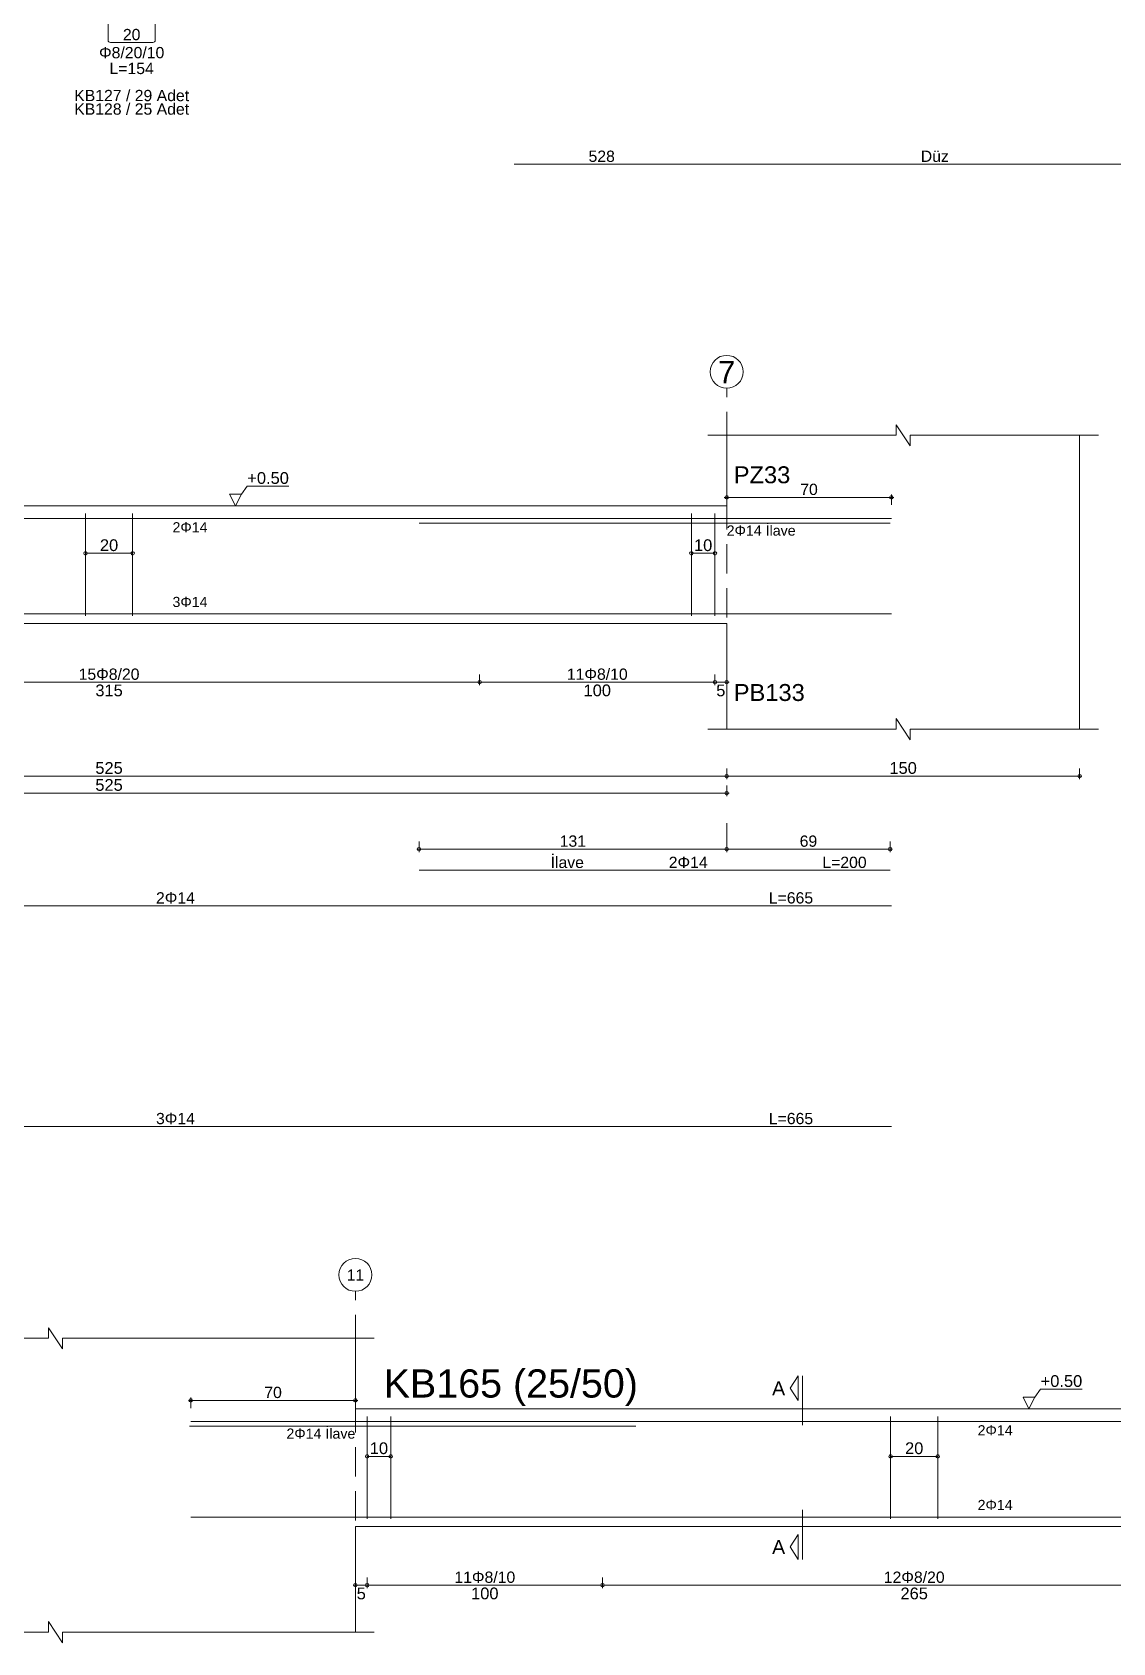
# Model space of a CAD drawing. Header units: millimetres. Extents: x 2232 to 85269, y -3593 to 5869.
# Drawn here: x 15720 to 16409, y -1157 to -129 of the extents above; entities that cross this region are included whole.
import ezdxf

# ---------------------------------------------------------------- set-up
doc = ezdxf.new("R2010")
doc.units = ezdxf.units.MM
doc.linetypes.add('DASHDOT2', pattern=[12.7, 6.35, -3.175, 0, -3.175])
doc.linetypes.add('DASHED4', pattern=[18.75, 12.5, -6.25])
doc.layers.add('aks', color=251, linetype='DASHDOT2', lineweight=35)
for name, color, linetype in [('Donatı Topl. Uzun. Yazısı', 7, 'Continuous'), ('Donatı Uz. Yazısı', 7, 'Continuous'), ('Donatı Yazısı', 7, 'Continuous'), ('Donatı Çizgisi', 7, 'Continuous'), ('Kiriş', 7, 'Continuous'), ('Standart', 7, 'Continuous'), ('Ölçülendirme', 7, 'Continuous')]:
    doc.layers.add(name, color=color, linetype=linetype)
doc.styles.add('arial_1_18', font='arial.ttf', dxfattribs={"height": 0.2})

# ---------------------------------------------------------------- blocks, each defined once
blk = doc.blocks.new('IDE757Entity7356')
at = {"layer": 'Donatı Çizgisi', "color": 5, "linetype": 'Continuous', "lineweight": 5}
for points in [[(8849.56, 1890.62), (8849.56, 1932.49)], [(8869.56, 1890.62), (8869.56, 1930.74)], [(8850.58, 1889.6), (8868.54, 1889.6)]]:
    blk.add_lwpolyline(points, dxfattribs=at)
for centre, start, end in [((8850.58, 1890.62), 180, 270), ((8868.54, 1890.62), 270, 0)]:
    blk.add_arc(centre, 1.02, start, end, dxfattribs=at)
at = {"layer": 'Donatı Topl. Uzun. Yazısı', "color": 1, "linetype": 'Continuous', "lineweight": 5, "style": 'arial_1_18'}
blk.add_text('L=154', height=4.8, dxfattribs=at).set_placement((8850.14, 1876.16))
at = {"layer": 'Donatı Uz. Yazısı', "color": 1, "linetype": 'Continuous', "lineweight": 5, "style": 'arial_1_18'}
blk.add_text('20', height=4.8, dxfattribs=at).set_placement((8855.83, 1890.56))
at = {"layer": 'Donatı Yazısı', "color": 5, "linetype": 'Continuous', "lineweight": 5, "style": 'arial_1_18'}
for s, p in [('Φ8/20/10', (8845.7, 1882.88)), ('KB127 / 29 Adet', (8835.14, 1864.64)), ('KB128 / 25 Adet', (8835.14, 1858.88))]:
    blk.add_text(s, height=4.8, dxfattribs=at).set_placement(p)
blk = doc.blocks.new('IDE757Entity7357')
at = {"layer": 'aks', "color": 30, "linetype": 'DASHED4', "lineweight": 5}
blk.add_lwpolyline([(9094.06, 2001.7), (9094.06, 2136.7)], dxfattribs=at)
at = {"layer": 'aks', "color": 1, "linetype": 'Continuous', "lineweight": 5}
blk.add_circle((9094.06, 2143.7), 7, dxfattribs=at)
at = {"layer": 'Donatı Çizgisi', "color": 5, "linetype": 'Continuous', "lineweight": 5}
for points in [[(9099.06, 2039.9), (9099.06, 2083.5)], [(9109.06, 2039.9), (9109.06, 2083.5)], [(9301.56, 2039.9), (9301.56, 2083.5)], [(9321.56, 2039.9), (9321.56, 2083.5)], [(9514.06, 2039.9), (9514.06, 2083.5)], [(9524.06, 2039.9), (9524.06, 2083.5)], [(9550.06, 2039.3), (9550.06, 2082.7)], [(9614.4, 2039.2), (9614.4, 2082.8)], [(9614.4, 2082.8), (9634.4, 2082.8)], [(9634.4, 2039.2), (9634.4, 2082.8)], [(9022.06, 2081.3), (9550.06, 2081.3)], [(9022.06, 2040.7), (9550.06, 2040.7)], [(9614.4, 2039.2), (9634.4, 2039.2)], [(9615.07, 1933.44), (9630.07, 1938.91)], [(9022.06, 1931.7), (9550.06, 1931.7)], [(9550.06, 1889.7), (9550.06, 1931.7)], [(9614.4, 1890.62), (9614.4, 1932.49)], [(9627.5, 1933.59), (9631.14, 1937.23)], [(9628.88, 1927.68), (9632.65, 1931.46)], [(9634.4, 1890.62), (9634.4, 1930.74)], [(9615.42, 1889.6), (9633.38, 1889.6)], [(9550.06, 1837.85), (9550.06, 1879.85)], [(9022.06, 1837.85), (9550.06, 1837.85)]]:
    blk.add_lwpolyline(points, dxfattribs=at)
for centre in [(9615.4, 2081.8), (9633.4, 2081.8), (9615.4, 2040.2), (9633.4, 2040.2)]:
    blk.add_circle(centre, 1, dxfattribs=at)
for centre, start, end in [((9630.42, 1937.95), 315, 110), ((9615.42, 1932.49), 110, 180), ((9633.38, 1930.74), 0, 135), ((9615.42, 1890.62), 180, 270), ((9633.38, 1890.62), 270, 0)]:
    blk.add_arc(centre, 1.02, start, end, dxfattribs=at)
at = {"layer": 'Kiriş', "color": 1, "linetype": 'Continuous', "lineweight": 5}
for points in [[(8936.06, 2116.7), (9016.06, 2116.7)], [(8944.06, 1991.7), (8944.06, 2116.7)], [(9016.06, 2116.7), (9016.06, 2121.2)], [(9022.06, 2112.2), (9016.06, 2121.2)], [(9022.06, 2112.2), (9022.06, 2116.7)], [(9022.06, 2116.7), (9102.06, 2116.7)], [(9094.06, 2086.7), (9094.06, 2116.7)], [(9521.06, 2116.7), (9538.56, 2116.7)], [(9529.06, 2086.7), (9529.06, 2116.7)], [(9538.56, 2116.7), (9538.56, 2121.2)], [(9544.56, 2112.2), (9538.56, 2121.2)], [(9544.56, 2116.7), (9562.06, 2116.7)], [(9544.56, 2112.2), (9544.56, 2116.7)], [(9554.06, 1991.7), (9554.06, 2116.7)], [(9094.06, 2086.7), (9529.06, 2086.7)], [(9596.9, 2086.7), (9651.9, 2086.7)], [(9596.9, 2071.7), (9611.9, 2071.7)], [(9611.9, 2036.7), (9611.9, 2071.7)], [(9636.9, 2071.7), (9651.9, 2071.7)], [(9636.9, 2036.7), (9636.9, 2071.7)], [(9094.06, 2036.7), (9529.06, 2036.7)], [(9094.06, 1991.7), (9094.06, 2036.7)], [(9529.06, 1991.7), (9529.06, 2036.7)], [(9611.9, 2036.7), (9636.9, 2036.7)], [(9022.06, 1987.2), (9016.06, 1996.2)], [(9016.06, 1991.7), (9016.06, 1996.2)], [(9544.56, 1987.2), (9538.56, 1996.2)], [(9538.56, 1991.7), (9538.56, 1996.2)], [(8936.06, 1991.7), (9016.06, 1991.7)], [(9022.06, 1991.7), (9102.06, 1991.7)], [(9022.06, 1987.2), (9022.06, 1991.7)], [(9521.06, 1991.7), (9538.56, 1991.7)], [(9544.56, 1991.7), (9562.06, 1991.7)], [(9544.56, 1987.2), (9544.56, 1991.7)]]:
    blk.add_lwpolyline(points, dxfattribs=at)
at = {"layer": 'Ölçülendirme', "color": 1, "linetype": 'Continuous', "lineweight": 5}
for points in [[(9262.81, 2095.45), (9266.31, 2100.7)], [(9266.31, 2090.2), (9266.31, 2100.7)], [(9268.06, 2079.7), (9268.06, 2100.7)], [(9595.4, 2096.8), (9633.4, 2096.8)], [(9615.4, 2081.8), (9615.4, 2096.8)], [(9633.4, 2081.8), (9633.4, 2096.8)], [(9021.06, 2090.3), (9093.06, 2090.3)], [(9022.06, 2087.05), (9022.06, 2091.55)], [(9092.06, 2087.05), (9092.06, 2091.55)], [(9266.31, 2090.2), (9262.81, 2095.45)], [(9356.31, 2086.7), (9353.81, 2091.7)], [(9353.81, 2091.7), (9358.81, 2091.7)], [(9358.81, 2091.7), (9356.31, 2086.7)], [(9358.81, 2091.7), (9361.31, 2095.03)], [(9361.31, 2095.03), (9378.99, 2095.03)], [(9356.31, 2086.7), (9356.31, 2086.7)], [(9663.65, 2086.7), (9678.15, 2086.7)], [(9666.9, 2035.7), (9666.9, 2087.7)], [(9676.9, 2035.7), (9676.9, 2087.7)], [(9663.65, 2071.7), (9668.15, 2071.7)], [(9099.06, 2066.5), (9109.06, 2066.5)], [(9301.56, 2066.5), (9321.56, 2066.5)], [(9514.06, 2066.5), (9524.06, 2066.5)], [(9268.06, 2022.7), (9268.06, 2043.7)], [(9615.4, 2025.2), (9615.4, 2040.2)], [(9633.4, 2025.2), (9633.4, 2040.2)], [(9663.65, 2036.7), (9678.15, 2036.7)], [(9262.81, 2027.95), (9266.31, 2033.2)], [(9266.31, 2022.7), (9262.81, 2027.95)], [(9266.31, 2022.7), (9266.31, 2033.2)], [(9595.4, 2025.2), (9633.4, 2025.2)], [(9094.06, 2010.45), (9094.06, 2014.95)], [(9099.06, 2010.45), (9099.06, 2014.95)], [(9199.06, 2010.45), (9199.06, 2014.95)], [(9424.06, 2010.45), (9424.06, 2014.95)], [(9524.06, 2010.45), (9524.06, 2014.95)], [(9529.06, 2010.45), (9529.06, 2014.95)], [(9611.9, 2010.45), (9611.9, 2014.95)], [(9636.9, 2010.45), (9636.9, 2014.95)], [(9093.06, 2011.7), (9530.06, 2011.7)], [(9610.9, 2011.7), (9637.9, 2011.7)], [(8944.06, 1970.45), (8944.06, 1974.95)], [(9094.06, 1970.45), (9094.06, 1974.95)], [(9529.06, 1970.45), (9529.06, 1974.95)], [(9554.06, 1970.45), (9554.06, 1974.95)], [(8943.06, 1971.7), (9555.06, 1971.7)], [(9094.06, 1963.25), (9094.06, 1967.75)], [(9529.06, 1963.25), (9529.06, 1967.75)], [(9093.06, 1964.5), (9530.06, 1964.5)]]:
    blk.add_lwpolyline(points, dxfattribs=at)
for centre in [(9022.06, 2090.3), (9092.06, 2090.3), (9666.9, 2086.7), (9676.9, 2086.7), (9666.9, 2071.7), (9099.06, 2066.5), (9109.06, 2066.5), (9301.56, 2066.5), (9321.56, 2066.5), (9514.06, 2066.5), (9524.06, 2066.5), (9666.9, 2036.7), (9676.9, 2036.7), (9094.06, 2011.7), (9099.06, 2011.7), (9099.06, 2011.7), (9199.06, 2011.7), (9199.06, 2011.7), (9424.06, 2011.7), (9424.06, 2011.7), (9524.06, 2011.7), (9524.06, 2011.7), (9529.06, 2011.7), (9611.9, 2011.7), (9636.9, 2011.7), (8944.06, 1971.7), (9094.06, 1971.7), (9094.06, 1971.7), (9529.06, 1971.7), (9529.06, 1971.7), (9554.06, 1971.7), (9094.06, 1964.5), (9529.06, 1964.5)]:
    blk.add_circle(centre, 0.75, dxfattribs=at)
at = {"layer": 'aks', "color": 1, "linetype": 'Continuous', "lineweight": 5, "style": 'arial_1_18'}
blk.add_text('F', height=9.45, dxfattribs=at).set_placement((9090.03, 2138.82))
at = {"layer": 'Donatı Topl. Uzun. Yazısı', "color": 1, "linetype": 'Continuous', "lineweight": 5, "style": 'arial_1_18'}
for s, p in [('L=570', (9504.83, 1932.66)), ('L=154', (9614.98, 1876.16)), ('L=570', (9504.83, 1838.81))]:
    blk.add_text(s, height=4.8, dxfattribs=at).set_placement(p)
at = {"layer": 'Donatı Uz. Yazısı', "color": 1, "linetype": 'Continuous', "lineweight": 5, "style": 'arial_1_18'}
for s, p in [('528', (9053.74, 1932.66)), ('13', (9634.4, 1933.2)), ('42', (9551.02, 1910.7)), ('44', (9605.98, 1898.32)), ('20', (9620.67, 1890.56)), ('42', (9551.02, 1858.85)), ('528', (9053.74, 1838.81))]:
    blk.add_text(s, height=4.8, dxfattribs=at).set_placement(p)
at = {"layer": 'Donatı Yazısı', "color": 5, "linetype": 'Continuous', "lineweight": 5, "style": 'arial_1_18'}
for s, p in [('2Φ14', (9574.06, 2094.4)), ('2Φ14', (9574.06, 2022.8)), ('2Φ14', (9301.9, 1932.66)), ('Φ8/20/10', (9610.54, 1882.88)), ('KB129 / 32 Adet', (9599.98, 1864.64)), ('2Φ14', (9301.9, 1838.81))]:
    blk.add_text(s, height=4.8, dxfattribs=at).set_placement(p)
for p in [(9338.52, 2075.42), (9338.52, 2043.66)]:
    blk.add_text('2Φ14', height=4.32, rotation=360, dxfattribs=at).set_placement(p)
at = {"layer": 'Donatı Yazısı', "color": 1, "linetype": 'Continuous', "lineweight": 5, "style": 'arial_1_18'}
for s, p in [('Montaj', (9186.73, 1932.66)), ('Düz', (9194.94, 1838.81))]:
    blk.add_text(s, height=4.8, dxfattribs=at).set_placement(p)
at = {"layer": 'Kiriş', "color": 1, "linetype": 'Continuous', "lineweight": 5, "style": 'arial_1_18'}
for s, height, p in [('PZ14', 7.2, (8947.06, 2096.3)), ('KB129 (25/50)', 12, (9106.06, 2091.5)), ('PZ37', 7.2, (9532.06, 2096.3)), ('PB114', 7.2, (8947.06, 2003.7)), ('PB137', 7.2, (9532.06, 2003.7)), ('KESİT A-A', 10.2, (9593.2, 1985.9)), ('KB129', 9.6, (9593.2, 1968.82))]:
    blk.add_text(s, height=height, dxfattribs=at).set_placement(p)
at = {"layer": 'Ölçülendirme', "color": 1, "linetype": 'Continuous', "lineweight": 5, "style": 'arial_1_18'}
for s, height, p in [('70', 4.8, (9053.33, 2091.3)), ('A', 5.95, (9255.17, 2092.48)), ('+0.50', 5, (9361.31, 2096.03)), ('A', 5.95, (9255.17, 2024.98)), ('25', 5, (9620.51, 2012.66)), ('5', 5, (9094.62, 2005.7)), ('100', 5, (9143.24, 2005.7)), ('225', 5, (9305.74, 2005.7)), ('100', 5, (9468.24, 2005.7)), ('5', 5, (9524.62, 2005.7)), ('150', 5, (9013.23, 1972.7)), ('435', 5, (9305.74, 1972.7)), ('25', 5, (9537.68, 1972.7)), ('435', 5, (9305.74, 1965.5))]:
    blk.add_text(s, height=height, dxfattribs=at).set_placement(p)
for s, rotation, p in [('15', 90, (9665.94, 2075.32)), ('10', 360, (9100.18, 2067.46)), ('20', 360, (9307.68, 2067.46)), ('10', 360, (9515.18, 2067.46)), ('50', 90, (9675.94, 2057.82)), ('35', 90, (9665.94, 2050.32))]:
    blk.add_text(s, height=5, rotation=rotation, dxfattribs=at).set_placement(p)
at = {"layer": 'Ölçülendirme', "color": 5, "linetype": 'Continuous', "lineweight": 5, "style": 'arial_1_18'}
for s, p in [('11Φ8/10', (9136.13, 2012.7)), ('10Φ8/20', (9298.63, 2012.7)), ('11Φ8/10', (9461.13, 2012.7))]:
    blk.add_text(s, height=4.8, dxfattribs=at).set_placement(p)
blk = doc.blocks.new('IDE757Entity7362')
at = {"layer": 'aks', "color": 30, "linetype": 'DASHED4', "lineweight": 5}
for points in [[(13873.12, 2016.8), (13873.12, 2151.8)], [(13873.12, 1955.8), (13873.12, 1966.8)]]:
    blk.add_lwpolyline(points, dxfattribs=at)
at = {"layer": 'aks', "color": 1, "linetype": 'Continuous', "lineweight": 5}
blk.add_circle((13873.12, 2158.8), 7, dxfattribs=at)
at = {"layer": 'Donatı Çizgisi', "color": 5, "linetype": 'Continuous', "lineweight": 5}
for points in [[(13278.12, 2096.4), (13943.12, 2096.4)], [(13600.62, 2055), (13600.62, 2098.6)], [(13620.62, 2055), (13620.62, 2098.6)], [(13858.12, 2055), (13858.12, 2098.6)], [(13868.12, 2055), (13868.12, 2098.6)], [(13742.37, 2094.4), (13942.62, 2094.4)], [(13278.12, 2055.8), (13943.12, 2055.8)], [(13742.37, 1946.8), (13942.62, 1946.8)], [(13278.12, 1931.7), (13943.12, 1931.7)], [(13278.12, 1837.85), (13943.12, 1837.85)]]:
    blk.add_lwpolyline(points, dxfattribs=at)
at = {"layer": 'Kiriş', "color": 1, "linetype": 'Continuous', "lineweight": 5}
for points in [[(13865.12, 2131.8), (13945.12, 2131.8)], [(13873.12, 2101.8), (13873.12, 2131.8)], [(13945.12, 2131.8), (13945.12, 2136.3)], [(13951.12, 2127.3), (13945.12, 2136.3)], [(13951.12, 2131.8), (14031.12, 2131.8)], [(13951.12, 2127.3), (13951.12, 2131.8)], [(14023.12, 2006.8), (14023.12, 2131.8)], [(13348.12, 2101.8), (13873.12, 2101.8)], [(13348.12, 2051.8), (13873.12, 2051.8)], [(13873.12, 2006.8), (13873.12, 2051.8)], [(13951.12, 2002.3), (13945.12, 2011.3)], [(13945.12, 2006.8), (13945.12, 2011.3)], [(13865.12, 2006.8), (13945.12, 2006.8)], [(13951.12, 2006.8), (14031.12, 2006.8)], [(13951.12, 2002.3), (13951.12, 2006.8)]]:
    blk.add_lwpolyline(points, dxfattribs=at)
at = {"layer": 'Ölçülendirme', "color": 1, "linetype": 'Continuous', "lineweight": 5}
for points in [[(13666.87, 2106.8), (13669.37, 2110.13)], [(13669.37, 2110.13), (13687.04, 2110.13)], [(13664.37, 2101.8), (13661.87, 2106.8)], [(13661.87, 2106.8), (13666.87, 2106.8)], [(13666.87, 2106.8), (13664.37, 2101.8)], [(13872.12, 2105.4), (13944.12, 2105.4)], [(13873.12, 2102.15), (13873.12, 2106.65)], [(13943.12, 2102.15), (13943.12, 2106.65)], [(13664.37, 2101.8), (13664.37, 2101.8)], [(13600.62, 2081.6), (13620.62, 2081.6)], [(13858.12, 2081.6), (13868.12, 2081.6)], [(13768.12, 2025.55), (13768.12, 2030.05)], [(13868.12, 2025.55), (13868.12, 2030.05)], [(13873.12, 2025.55), (13873.12, 2030.05)], [(13347.12, 2026.8), (13874.12, 2026.8)], [(13197.12, 1986.8), (14024.12, 1986.8)], [(13873.12, 1985.55), (13873.12, 1990.05)], [(14023.12, 1985.55), (14023.12, 1990.05)], [(13873.12, 1978.35), (13873.12, 1982.85)], [(13347.12, 1979.6), (13874.12, 1979.6)], [(13741.37, 1955.8), (13874.12, 1955.8)], [(13742.37, 1954.55), (13742.37, 1959.05)], [(13872.12, 1955.8), (13943.62, 1955.8)], [(13873.12, 1954.55), (13873.12, 1959.05)], [(13873.12, 1954.55), (13873.12, 1959.05)], [(13942.62, 1954.55), (13942.62, 1959.05)]]:
    blk.add_lwpolyline(points, dxfattribs=at)
for centre in [(13873.12, 2105.4), (13943.12, 2105.4), (13600.62, 2081.6), (13620.62, 2081.6), (13858.12, 2081.6), (13868.12, 2081.6), (13768.12, 2026.8), (13768.12, 2026.8), (13868.12, 2026.8), (13868.12, 2026.8), (13873.12, 2026.8), (13873.12, 1986.8), (13873.12, 1986.8), (14023.12, 1986.8), (13873.12, 1979.6), (13742.37, 1955.8), (13873.12, 1955.8), (13873.12, 1955.8), (13942.62, 1955.8)]:
    blk.add_circle(centre, 0.75, dxfattribs=at)
at = {"layer": 'aks', "color": 1, "linetype": 'Continuous', "lineweight": 5, "style": 'arial_1_18'}
blk.add_text('7', height=9.45, dxfattribs=at).set_placement((13869.45, 2153.92))
at = {"layer": 'Donatı Topl. Uzun. Yazısı', "color": 1, "linetype": 'Continuous', "lineweight": 5, "style": 'arial_1_18'}
for s, p in [('L=200', (13913.77, 1947.76)), ('L=665', (13891.03, 1932.66)), ('L=665', (13891.03, 1838.81))]:
    blk.add_text(s, height=4.8, dxfattribs=at).set_placement(p)
at = {"layer": 'Donatı Yazısı', "color": 5, "linetype": 'Continuous', "lineweight": 5, "style": 'arial_1_18'}
for s, p in [('2Φ14', (13637.58, 2090.52)), ('3Φ14', (13637.58, 2058.76))]:
    blk.add_text(s, height=4.32, rotation=360, dxfattribs=at).set_placement(p)
for s, height, p in [('2Φ14 İlave', 4.32, (13873.12, 2089.12)), ('2Φ14', 4.8, (13848.5, 1947.76)), ('2Φ14', 4.8, (13630.57, 1932.66)), ('3Φ14', 4.8, (13630.57, 1838.81))]:
    blk.add_text(s, height=height, dxfattribs=at).set_placement(p)
at = {"layer": 'Donatı Yazısı', "color": 1, "linetype": 'Continuous', "lineweight": 5, "style": 'arial_1_18'}
blk.add_text('İlave', height=4.8, dxfattribs=at).set_placement((13798.29, 1947.76))
at = {"layer": 'Kiriş', "color": 1, "linetype": 'Continuous', "lineweight": 5, "style": 'arial_1_18'}
for s, p in [('PZ33', (13876.12, 2111.4)), ('PB133', (13876.12, 2018.8))]:
    blk.add_text(s, height=7.2, dxfattribs=at).set_placement(p)
at = {"layer": 'Ölçülendirme', "color": 1, "linetype": 'Continuous', "lineweight": 5, "style": 'arial_1_18'}
for s, height, p in [('+0.50', 5, (13669.37, 2111.13)), ('70', 4.8, (13904.39, 2106.4)), ('315', 5, (13604.79, 2020.8)), ('100', 5, (13812.29, 2020.8)), ('5', 5, (13868.68, 2020.8)), ('525', 5, (13604.79, 1987.8)), ('150', 5, (13942.29, 1987.8)), ('525', 5, (13604.79, 1980.6))]:
    blk.add_text(s, height=height, dxfattribs=at).set_placement(p)
for s, p in [('20', (13606.73, 2082.56)), ('10', (13859.23, 2082.56))]:
    blk.add_text(s, height=5, rotation=360, dxfattribs=at).set_placement(p)
at = {"layer": 'Ölçülendirme', "color": 5, "linetype": 'Continuous', "lineweight": 5, "style": 'arial_1_18'}
for s, p in [('15Φ8/20', (13597.69, 2027.8)), ('11Φ8/10', (13805.19, 2027.8)), ('131', (13802.15, 1956.8)), ('69', (13904.14, 1956.8))]:
    blk.add_text(s, height=4.8, dxfattribs=at).set_placement(p)
blk = doc.blocks.new('IDE757Entity7368')
at = {"layer": 'aks', "color": 30, "linetype": 'DASHED4', "lineweight": 5}
blk.add_lwpolyline([(19027.98, 2016.8), (19027.98, 2151.8)], dxfattribs=at)
at = {"layer": 'aks', "color": 1, "linetype": 'Continuous', "lineweight": 5}
blk.add_circle((19027.98, 2158.8), 7, dxfattribs=at)
at = {"layer": 'Donatı Çizgisi', "color": 5, "linetype": 'Continuous', "lineweight": 5}
for points in [[(18957.98, 2096.4), (19572.98, 2096.4)], [(19032.98, 2055), (19032.98, 2098.6)], [(19042.98, 2055), (19042.98, 2098.6)], [(19255.48, 2055), (19255.48, 2098.6)], [(19275.48, 2055), (19275.48, 2098.6)], [(18957.48, 2094.4), (19147.23, 2094.4)], [(18957.98, 2055.8), (19572.98, 2055.8)]]:
    blk.add_lwpolyline(points, dxfattribs=at)
at = {"layer": 'Kiriş', "color": 1, "linetype": 'Continuous', "lineweight": 5}
for points in [[(18764.98, 2131.8), (18897.48, 2131.8)], [(18897.48, 2131.8), (18897.48, 2136.3)], [(18903.48, 2127.3), (18897.48, 2136.3)], [(18903.48, 2127.3), (18903.48, 2131.8)], [(18903.48, 2131.8), (19035.98, 2131.8)], [(19027.98, 2101.8), (19027.98, 2131.8)], [(19027.98, 2101.8), (19502.98, 2101.8)], [(19027.98, 2051.8), (19502.98, 2051.8)], [(19027.98, 2006.8), (19027.98, 2051.8)], [(18903.48, 2002.3), (18897.48, 2011.3)], [(18897.48, 2006.8), (18897.48, 2011.3)], [(18764.98, 2006.8), (18897.48, 2006.8)], [(18903.48, 2006.8), (19035.98, 2006.8)], [(18903.48, 2002.3), (18903.48, 2006.8)]]:
    blk.add_lwpolyline(points, dxfattribs=at)
at = {"layer": 'Ölçülendirme', "color": 1, "linetype": 'Continuous', "lineweight": 5}
for points in [[(19212.73, 2110.55), (19216.23, 2115.8)], [(19216.23, 2105.3), (19212.73, 2110.55)], [(19216.23, 2105.3), (19216.23, 2115.8)], [(19217.98, 2094.8), (19217.98, 2115.8)], [(19316.73, 2106.8), (19319.23, 2110.13)], [(19319.23, 2110.13), (19336.91, 2110.13)], [(18956.98, 2105.4), (19028.98, 2105.4)], [(18957.98, 2102.15), (18957.98, 2106.65)], [(19027.98, 2102.15), (19027.98, 2106.65)], [(19314.23, 2101.8), (19311.73, 2106.8)], [(19311.73, 2106.8), (19316.73, 2106.8)], [(19316.73, 2106.8), (19314.23, 2101.8)], [(19314.23, 2101.8), (19314.23, 2101.8)], [(19032.98, 2081.6), (19042.98, 2081.6)], [(19255.48, 2081.6), (19275.48, 2081.6)], [(19217.98, 2037.8), (19217.98, 2058.8)], [(19212.73, 2043.05), (19216.23, 2048.3)], [(19216.23, 2037.8), (19216.23, 2048.3)], [(19216.23, 2037.8), (19212.73, 2043.05)], [(19027.98, 2025.55), (19027.98, 2030.05)], [(19032.98, 2025.55), (19032.98, 2030.05)], [(19132.98, 2025.55), (19132.98, 2030.05)], [(19026.98, 2026.8), (19503.98, 2026.8)]]:
    blk.add_lwpolyline(points, dxfattribs=at)
for centre in [(18957.98, 2105.4), (19027.98, 2105.4), (19032.98, 2081.6), (19042.98, 2081.6), (19255.48, 2081.6), (19275.48, 2081.6), (19027.98, 2026.8), (19032.98, 2026.8), (19032.98, 2026.8), (19132.98, 2026.8), (19132.98, 2026.8)]:
    blk.add_circle(centre, 0.75, dxfattribs=at)
at = {"layer": 'aks', "color": 1, "linetype": 'Continuous', "lineweight": 5, "style": 'arial_1_18'}
blk.add_text('11', height=4.725, dxfattribs=at).set_placement((19024.31, 2156.36))
at = {"layer": 'Donatı Yazısı', "color": 5, "linetype": 'Continuous', "lineweight": 5, "style": 'arial_1_18'}
blk.add_text('2Φ14 İlave', height=4.32, dxfattribs=at).set_placement((18998.67, 2089.12))
for p in [(19292.44, 2090.52), (19292.44, 2058.76)]:
    blk.add_text('2Φ14', height=4.32, rotation=360, dxfattribs=at).set_placement(p)
at = {"layer": 'Kiriş', "color": 1, "linetype": 'Continuous', "lineweight": 5, "style": 'arial_1_18'}
blk.add_text('KB165 (25/50)', height=12, dxfattribs=at).set_placement((19039.98, 2106.6))
at = {"layer": 'Ölçülendirme', "color": 1, "linetype": 'Continuous', "lineweight": 5, "style": 'arial_1_18'}
for s, height, p in [('70', 4.8, (18989.26, 2106.4)), ('A', 5.95, (19205.09, 2107.57)), ('+0.50', 5, (19319.23, 2111.13)), ('A', 5.95, (19205.09, 2040.07)), ('5', 5, (19028.54, 2020.8)), ('100', 5, (19077.16, 2020.8)), ('265', 5, (19259.66, 2020.8))]:
    blk.add_text(s, height=height, dxfattribs=at).set_placement(p)
for s, p in [('10', (19034.1, 2082.56)), ('20', (19261.6, 2082.56))]:
    blk.add_text(s, height=5, rotation=360, dxfattribs=at).set_placement(p)
at = {"layer": 'Ölçülendirme', "color": 5, "linetype": 'Continuous', "lineweight": 5, "style": 'arial_1_18'}
for s, p in [('11Φ8/10', (19070.06, 2027.8)), ('12Φ8/20', (19252.56, 2027.8))]:
    blk.add_text(s, height=4.8, dxfattribs=at).set_placement(p)

msp = doc.modelspace()

# ---------------------------------------------------------------- block references
at = {"layer": 'Standart', "xscale": 1.5, "yscale": 1.5, "zscale": 1.5}
for name, p in [('IDE757Entity7356', (2494.4, -2970)), ('IDE757Entity7357', (2494.4, -2970)), ('IDE757Entity7362', (-4646.6, -3583.9)), ('IDE757Entity7368', (-12615.6, -4160))]:
    msp.add_blockref(name, p, dxfattribs=at)

doc.saveas('drawing.dxf')
